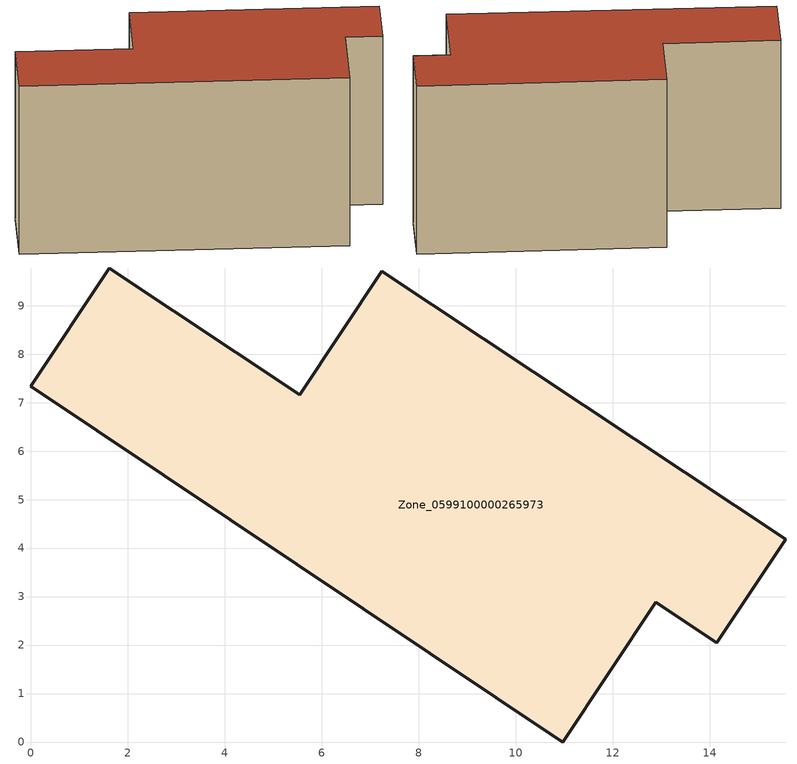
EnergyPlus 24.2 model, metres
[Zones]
Zone_0599100000265973
 floor ground (C_G): 10.97,0 0,7.34 1.62,9.78 5.55,7.17 7.24,9.71 15.57,4.18 14.15,2.05 12.89,2.88 z0
 wall outside (C_F): 5.55,7.17 1.62,9.78 0,7.34 10.97,0 12.89,2.88 14.15,2.05 15.57,4.18 7.24,9.71 5.55,7.17 z0:7.58
 roof outside (C_R): 15.57,4.18 7.24,9.71 5.55,7.17 1.62,9.78 0,7.34 10.97,0 12.89,2.88 14.15,2.05 z7.58
[BUILDING]
Pand.0599100000265973: North Axis=0; Terrain=City; Loads Convergence Tolerance Value=0.04; Temperature Convergence Tolerance Value=0.4; Solar Distribution=FullExterior; Maximum Number of Warmup Days=25; Minimum Number of Warmup Days=1
[Site:Location]
Rotterdam.The.Hague.AP_ZH_NLD Design_Conditions: Latitude=51.96; Longitude=4.45; Time Zone=1; Elevation=-4.5
[SITE:GROUNDTEMPERATURE:BUILDINGSURFACE]
18, 18, 18, 18, 18, 18, 18, 18, 18, 18, 18, 18
[MATERIAL] Thermal Absorptance=0.9; Solar Absorptance=0.7; Visible Absorptance=0.7
Name | Roughness | Thickness | Conductivity | Density | Specific Heat
G.TI.1975-1991 | MediumSmooth | 0.15 | 0.288461 | 540 | 1210
F.TI.1975-1991 | Rough | 0.3 | 0.230769 | 1920 | 840
R.TI.1975-1991 | MediumRough | 0.2 | 0.153846 | 1500 | 1000
[CONSTRUCTION]
C_G: G.TI.1975-1991
C_F: F.TI.1975-1991
C_R: R.TI.1975-1991
[ZONE]
Zone_0599100000265973: Type=1; Multiplier=1; Ceiling Height=Autocalculate; Volume=Autocalculate; Floor Area=autocalculate; Part of Total Floor Area=Yes
[ZONEINFILTRATION:DESIGNFLOWRATE]
Infil_Zone_0599100000265973: Zone or ZoneList or Space or SpaceList=Zone_0599100000265973; Schedule=AlwaysOn; Design Flow Rate Calculation Method=Flow/Area; Flow Rate per Floor Area=0.003; Constant Term Coefficient=1; Temperature Term Coefficient=0; Velocity Term Coefficient=0; Velocity Squared Term Coefficient=0
[HVACTEMPLATE:ZONE:IDEALLOADSAIRSYSTEM]
Zone_0599100000265973: Maximum Heating Supply Air Temperature=50; Minimum Cooling Supply Air Temperature=13; Maximum Heating Supply Air Humidity Ratio=0.0156; Minimum Cooling Supply Air Humidity Ratio=0.0077; Heating Limit=NoLimit; Cooling Limit=NoLimit; Dehumidification Control Type=ConstantSensibleHeatRatio; Cooling Sensible Heat Ratio=0.7; Dehumidification Setpoint=60; Humidification Control Type=None; Humidification Setpoint=30; Outdoor Air Method=None; Outdoor Air Flow Rate per Person=0.00944; Outdoor Air Flow Rate per Zone Floor Area=0; Outdoor Air Flow Rate per Zone=0; Demand Controlled Ventilation Type=None; Outdoor Air Economizer Type=NoEconomizer; Heat Recovery Type=None; Sensible Heat Recovery Effectiveness=0.7; Latent Heat Recovery Effectiveness=0.65
[ZONECONTROL:THERMOSTAT]
ThermostatControl_Zone_0599100000265973: Zone or ZoneList=Zone_0599100000265973; Control Type Schedule=DualSetpointControlType; Control 1=Thermostat_Zone_0599100000265973; Temperature Difference Between Cutout And Setpoint=0
[THERMOSTATSETPOINT:DUALSETPOINT]
Thermostat_Zone_0599100000265973: Heating Setpoint Temperature Schedule=HeatingSetpoint_Zone_0599100000265973; Cooling Setpoint Temperature Schedule=CoolingSetpoint_Zone_0599100000265973
[SCHEDULE:COMPACT]
HeatingSetpoint_Zone_0599100000265973: Through: 12/31, For: AllDays, Until: 24:00, 21
CoolingSetpoint_Zone_0599100000265973: Through: 12/31, For: AllDays, Until: 24:00, 24
DualSetpointControlType: Through: 12/31, For: AllDays, Until: 24:00, 4
AlwaysOn: Through: 12/31, For: AllDays, Until: 24:00, 1
